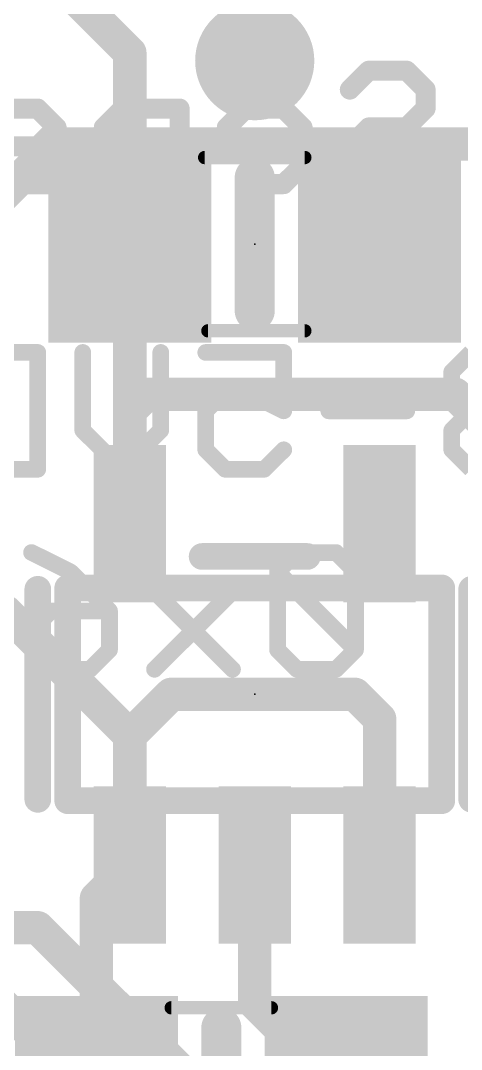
# Model space of a CAD drawing. Extents: x -0.1 to 25.5, y -0.1 to 17.9.
# Drawn here: x 6.35 to 9.7, y 6.06 to 13.9 of the extents above; entities that cross this region are included whole.
import ezdxf

# ---------------------------------------------------------------- set-up
doc = ezdxf.new("R2010")
doc.units = 0
for name, color, linetype in [('1', 12, 'CONTINUOUS'), ('16', 5, 'CONTINUOUS'), ('18', 110, 'CONTINUOUS'), ('21', 40, 'CONTINUOUS'), ('22', 6, 'CONTINUOUS'), ('23', 40, 'CONTINUOUS'), ('51', 253, 'CONTINUOUS')]:
    doc.layers.add(name, color=color, linetype=linetype)

# ---------------------------------------------------------------- blocks, each defined once
blk = doc.blocks.new('RECT')
blk.add_solid([(-0.5, -0.5), (0.5, -0.5), (-0.5, 0.5), (0.5, 0.5)])
blk = doc.blocks.new('ROUNDV')
at = {"const_width": 0.5}
blk.add_lwpolyline([(0, -0.25, 1), (0, 0.25, 1), (0, -0.25)], format="xyb", dxfattribs=at)

msp = doc.modelspace()

# ---------------------------------------------------------------- linework, layer by layer
at = {"layer": '1', "const_width": 0.254}
for points in [[(6.604, 14.224), (7.178, 13.65)], [(7.178, 13.65), (7.178, 12.192)], [(7.178, 12.192), (7.178, 10.922)], [(7.178, 10.922), (7.305, 11.049)], [(7.305, 11.049), (9.652, 11.049)], [(9.652, 11.049), (9.906, 10.795)], [(7.178, 10.922), (7.178, 10.0631)], [(5.054, 9.39), (6.236, 9.39)], [(6.236, 9.39), (7.178, 8.448)], [(7.493, 8.763), (7.178, 8.448)], [(8.89, 8.763), (7.493, 8.763)], [(9.078, 8.575), (8.89, 8.763)], [(9.078, 7.4629), (9.078, 8.575)], [(7.178, 8.448), (7.178, 7.4629)], [(7.178, 7.4629), (6.924, 7.2089)], [(8.128, 7.4629), (8.128, 6.411)], [(6.924, 7.2089), (6.924, 5.715)], [(8.824, 5.715), (8.128, 6.411)]]:
    msp.add_lwpolyline(points, dxfattribs=at)
at = {"layer": '1', "const_width": 0.127}
for points in [[(7.2415, 13.65, 1), (7.1145, 13.65)], [(7.1331, 13.6051, 1), (7.2229, 13.6949)], [(7.2415, 12.192, 1), (7.1145, 12.192)], [(7.1145, 12.192, 1), (7.2415, 12.192)], [(7.305, 11.1125, 1), (7.305, 10.9855)], [(7.3499, 11.0041, 1), (7.2601, 11.0939)], [(9.6969, 11.0939, 1), (9.6071, 11.0041)], [(9.652, 10.9855, 1), (9.652, 11.1125)], [(7.2415, 10.922, 1), (7.1145, 10.922)], [(7.1331, 10.9669, 1), (7.2229, 10.8771)], [(7.1145, 10.922, 1), (7.2415, 10.922)], [(7.1145, 10.0631, 1), (7.2415, 10.0631)], [(6.236, 9.3265, 1), (6.236, 9.4535)], [(7.493, 8.8265, 1), (7.493, 8.6995)], [(7.5379, 8.7181, 1), (7.4481, 8.8079)], [(8.9349, 8.8079, 1), (8.8451, 8.7181)], [(8.89, 8.6995, 1), (8.89, 8.8265)], [(9.1415, 8.575, 1), (9.0145, 8.575)], [(9.0331, 8.5301, 1), (9.1229, 8.6199)], [(7.2415, 8.448, 1), (7.1145, 8.448)], [(7.1331, 8.4929, 1), (7.2229, 8.4031)], [(7.1331, 8.4031, 1), (7.2229, 8.4929)], [(7.1145, 7.4629, 1), (7.2415, 7.4629)], [(7.2229, 7.418, 1), (7.1331, 7.5078)], [(8.1915, 7.4629, 1), (8.0645, 7.4629)], [(9.0145, 7.4629, 1), (9.1415, 7.4629)], [(6.9875, 7.2089, 1), (6.8605, 7.2089)], [(6.8791, 7.2538, 1), (6.9689, 7.164)], [(8.1729, 6.4559, 1), (8.0831, 6.3661)], [(8.0645, 6.411, 1), (8.1915, 6.411)]]:
    msp.add_lwpolyline(points, format="xyb", dxfattribs=at)
at = {"layer": '16', "const_width": 0.254}
for points in [[(6.604, 12.954), (3.81, 10.16)], [(20.613, 12.954), (6.604, 12.954)], [(6.477, 6.985), (3.3252, 6.985)], [(7.62, 5.842), (6.477, 6.985)], [(6.1819, 6.4262), (7.2741, 5.334)]]:
    msp.add_lwpolyline(points, dxfattribs=at)
at = {"layer": '16', "const_width": 0.127}
for points in [[(6.604, 13.0175, 1), (6.604, 12.8905)], [(6.6489, 12.9091, 1), (6.5591, 12.9989)], [(6.5219, 7.0299, 1), (6.4321, 6.9401)], [(6.477, 6.9215, 1), (6.477, 7.0485)]]:
    msp.add_lwpolyline(points, format="xyb", dxfattribs=at)
at = {"layer": '21'}
for points, const_width in [([(8.128, 12.7), (8.128, 11.684)], 0.3048), ([(7.728, 9.813), (8.528, 9.813)], 0.2032), ([(6.478, 9.563), (6.478, 7.963)], 0.2032), ([(9.778, 9.563), (9.778, 7.963)], 0.2032), ([(7.874, 6.223), (7.874, 5.207)], 0.3048)]:
    msp.add_lwpolyline(points, dxfattribs=dict(at, const_width=const_width))
for points, const_width in [([(8.2042, 12.7, 1), (8.0518, 12.7)], 0.1524), ([(8.0518, 11.684, 1), (8.2042, 11.684)], 0.1524), ([(7.728, 9.8638, 1), (7.728, 9.7622)], 0.1016), ([(8.528, 9.7622, 1), (8.528, 9.8638)], 0.1016), ([(6.5288, 9.563, 1), (6.4272, 9.563)], 0.1016), ([(9.8288, 9.563, 1), (9.7272, 9.563)], 0.1016), ([(6.4272, 7.963, 1), (6.5288, 7.963)], 0.1016), ([(9.7272, 7.963, 1), (9.8288, 7.963)], 0.1016), ([(7.9502, 6.223, 1), (7.7978, 6.223)], 0.1524)]:
    msp.add_lwpolyline(points, format="xyb", dxfattribs=dict(at, const_width=const_width))
at = {"layer": '22'}
for points, const_width in [([(8.8512, 13.3695), (8.9953, 13.5135)], 0.1524), ([(8.9953, 13.5135), (9.2834, 13.5135)], 0.1524), ([(9.2834, 13.5135), (9.4275, 13.3695)], 0.1524), ([(9.4275, 13.3695), (9.4275, 13.2254)], 0.1524), ([(6.4768, 13.2254), (6.0447, 13.2254)], 0.1524), ([(6.6209, 13.0814), (6.4768, 13.2254)], 0.1524), ([(7.1242, 13.2254), (6.9802, 13.0814)], 0.1524), ([(7.5564, 13.2254), (7.1242, 13.2254)], 0.1524), ([(7.5564, 12.6492), (7.5564, 13.2254)], 0.1524), ([(8.0598, 13.2254), (7.9157, 13.0814)], 0.1524), ([(8.3479, 13.2254), (8.0598, 13.2254)], 0.1524), ([(8.4919, 13.0814), (8.3479, 13.2254)], 0.1524), ([(9.4275, 13.2254), (9.2834, 13.0814)], 0.1524), ([(6.4768, 12.9373), (6.6209, 13.0814)], 0.1524), ([(6.9802, 13.0814), (6.9802, 12.6492)], 0.1524), ([(7.9157, 13.0814), (7.9157, 12.9373)], 0.1524), ([(8.4919, 12.7933), (8.4919, 13.0814)], 0.1524), ([(8.9953, 13.0814), (8.8512, 12.9373)], 0.1524), ([(9.2834, 13.0814), (8.9953, 13.0814)], 0.1524), ([(6.1887, 12.9373), (6.4768, 12.9373)], 0.1524), ([(7.9157, 12.9373), (8.4919, 12.9373)], 0.1524), ([(8.8512, 12.9373), (8.8512, 12.7933)], 0.1524), ([(8.3479, 12.6492), (8.4919, 12.7933)], 0.1524), ([(8.8512, 12.7933), (8.9953, 12.6492)], 0.1524), ([(9.2834, 12.6492), (9.4275, 12.7933)], 0.1524), ([(6.6209, 12.6492), (6.1887, 12.6492)], 0.1524), ([(8.0598, 12.6492), (8.3479, 12.6492)], 0.1524), ([(8.9953, 12.6492), (9.2834, 12.6492)], 0.1524), ([(6.0328, 11.3673), (6.4777, 11.3673)], 0.127), ([(6.4777, 11.3673), (6.4777, 10.4775)], 0.127), ([(6.82, 10.7741), (6.82, 11.3673)], 0.127), ([(7.4132, 11.3673), (7.4132, 10.7741)], 0.127), ([(7.7555, 11.3673), (8.3487, 11.3673)], 0.127), ([(8.3487, 11.3673), (8.3487, 10.9224)], 0.127), ([(9.7749, 11.3673), (9.6266, 11.219)], 0.127), ([(9.6266, 11.219), (9.6266, 11.0707)], 0.127), ([(7.9038, 11.0707), (7.7555, 10.9224)], 0.127), ([(8.0521, 11.0707), (7.9038, 11.0707)], 0.127), ([(8.3487, 10.9224), (8.0521, 11.0707)], 0.127), ([(9.6266, 11.0707), (9.7749, 10.9224)], 0.127), ([(7.7555, 10.9224), (7.7555, 10.6258)], 0.127), ([(9.2842, 10.9224), (8.6911, 10.9224)], 0.127), ([(9.7749, 10.9224), (9.6266, 10.7741)], 0.127), ([(7.1166, 10.4775), (6.82, 10.7741)], 0.127), ([(7.4132, 10.7741), (7.1166, 10.4775)], 0.127), ([(9.6266, 10.7741), (9.6266, 10.6258)], 0.127), ([(7.7555, 10.6258), (7.9038, 10.4775)], 0.127), ([(8.2004, 10.4775), (8.3487, 10.6258)], 0.127), ([(9.6266, 10.6258), (9.7749, 10.4775)], 0.127), ([(6.4777, 10.4775), (6.0328, 10.4775)], 0.127), ([(7.9038, 10.4775), (8.2004, 10.4775)], 0.127), ([(6.4302, 9.8433), (6.7268, 9.695)], 0.127), ([(8.4496, 9.8433), (8.3013, 9.695)], 0.127), ([(8.7461, 9.8433), (8.4496, 9.8433)], 0.127), ([(8.8944, 9.695), (8.7461, 9.8433)], 0.127), ([(6.7268, 9.695), (7.0234, 9.3984)], 0.127), ([(8.3013, 9.695), (8.3013, 9.1018)], 0.127), ([(8.8944, 9.1018), (8.3013, 9.695)], 0.127), ([(8.8944, 9.1018), (8.8944, 9.695)], 0.127), ([(7.9589, 9.5467), (7.3657, 8.9535)], 0.127), ([(7.9589, 8.9535), (7.3657, 9.5467)], 0.127), ([(6.4302, 9.2501), (6.5785, 9.3984)], 0.127), ([(6.5785, 9.3984), (7.0234, 9.3984)], 0.127), ([(7.0234, 9.3984), (7.0234, 9.1018)], 0.127), ([(6.4302, 9.1018), (6.4302, 9.2501)], 0.127), ([(6.5785, 8.9535), (6.4302, 9.1018)], 0.127), ([(7.0234, 9.1018), (6.8751, 8.9535)], 0.127), ([(8.3013, 9.1018), (8.4496, 8.9535)], 0.127), ([(8.7461, 8.9535), (8.8944, 9.1018)], 0.127), ([(6.8751, 8.9535), (6.5785, 8.9535)], 0.127), ([(8.4496, 8.9535), (8.7461, 8.9535)], 0.127)]:
    msp.add_lwpolyline(points, dxfattribs=dict(at, const_width=const_width))
for points, const_width in [([(8.9953, 13.5516, 1), (8.9953, 13.4754)], 0.0762), ([(9.0222, 13.4866, 1), (8.9683, 13.5405)], 0.0762), ([(9.3103, 13.5405, 1), (9.2565, 13.4866)], 0.0762), ([(9.2834, 13.4754, 1), (9.2834, 13.5516)], 0.0762), ([(8.8243, 13.3964, 1), (8.8782, 13.3425)], 0.0762), ([(9.4656, 13.3695, 1), (9.3894, 13.3695)], 0.0762), ([(9.4005, 13.3425, 1), (9.4544, 13.3964)], 0.0762), ([(6.5038, 13.2524, 1), (6.4499, 13.1985)], 0.0762), ([(6.4768, 13.1873, 1), (6.4768, 13.2635)], 0.0762), ([(7.1242, 13.2635, 1), (7.1242, 13.1873)], 0.0762), ([(7.1512, 13.1985, 1), (7.0973, 13.2524)], 0.0762), ([(7.5945, 13.2254, 1), (7.5183, 13.2254)], 0.0762), ([(7.5564, 13.1873, 1), (7.5564, 13.2635)], 0.0762), ([(8.0598, 13.2635, 1), (8.0598, 13.1873)], 0.0762), ([(8.0867, 13.1985, 1), (8.0328, 13.2524)], 0.0762), ([(8.3748, 13.2524, 1), (8.3209, 13.1985)], 0.0762), ([(8.3479, 13.1873, 1), (8.3479, 13.2635)], 0.0762), ([(9.3894, 13.2254, 1), (9.4656, 13.2254)], 0.0762), ([(9.4544, 13.1985, 1), (9.4005, 13.2524)], 0.0762), ([(6.6478, 13.0544, 1), (6.594, 13.1083)], 0.0762), ([(6.594, 13.0544, 1), (6.6478, 13.1083)], 0.0762), ([(6.9532, 13.1083, 1), (7.0071, 13.0544)], 0.0762), ([(7.0183, 13.0814, 1), (6.9421, 13.0814)], 0.0762), ([(7.9538, 13.0814, 1), (7.8776, 13.0814)], 0.0762), ([(7.8888, 13.1083, 1), (7.9427, 13.0544)], 0.0762), ([(8.53, 13.0814, 1), (8.4538, 13.0814)], 0.0762), ([(8.465, 13.0544, 1), (8.5189, 13.1083)], 0.0762), ([(8.9953, 13.1195, 1), (8.9953, 13.0433)], 0.0762), ([(9.0222, 13.0544, 1), (8.9683, 13.1083)], 0.0762), ([(9.2565, 13.1083, 1), (9.3103, 13.0544)], 0.0762), ([(9.2834, 13.0433, 1), (9.2834, 13.1195)], 0.0762), ([(6.4768, 12.8992, 1), (6.4768, 12.9754)], 0.0762), ([(7.9157, 12.9754, 1), (7.9157, 12.8992)], 0.0762), ([(8.4919, 12.8992, 1), (8.4919, 12.9754)], 0.0762), ([(8.8893, 12.9373, 1), (8.8131, 12.9373)], 0.0762), ([(6.4499, 12.9643, 1), (6.5038, 12.9104)], 0.0762), ([(7.8776, 12.9373, 1), (7.9538, 12.9373)], 0.0762), ([(8.8243, 12.9643, 1), (8.8782, 12.9104)], 0.0762), ([(8.5189, 12.7663, 1), (8.465, 12.8202)], 0.0762), ([(8.8782, 12.8202, 1), (8.8243, 12.7663)], 0.0762), ([(9.4544, 12.7663, 1), (9.4005, 12.8202)], 0.0762), ([(8.4538, 12.7933, 1), (8.53, 12.7933)], 0.0762), ([(8.8131, 12.7933, 1), (8.8893, 12.7933)], 0.0762), ([(6.6209, 12.6111, 1), (6.6209, 12.6873)], 0.0762), ([(8.0598, 12.6873, 1), (8.0598, 12.6111)], 0.0762), ([(8.3209, 12.6761, 1), (8.3748, 12.6223)], 0.0762), ([(8.3479, 12.6111, 1), (8.3479, 12.6873)], 0.0762), ([(8.9953, 12.6873, 1), (8.9953, 12.6111)], 0.0762), ([(8.9683, 12.6223, 1), (9.0222, 12.6761)], 0.0762), ([(9.2565, 12.6761, 1), (9.3103, 12.6223)], 0.0762), ([(9.2834, 12.6111, 1), (9.2834, 12.6873)], 0.0762), ([(6.9421, 12.6492, 1), (7.0183, 12.6492)], 0.0762), ([(7.5183, 12.6492, 1), (7.5945, 12.6492)], 0.0762), ([(6.5094, 11.3673, 1), (6.4459, 11.3673)], 0.0635), ([(6.4777, 11.3355, 1), (6.4777, 11.399)], 0.0635), ([(6.8518, 11.3673, 1), (6.7883, 11.3673)], 0.0635), ([(7.4449, 11.3673, 1), (7.3814, 11.3673)], 0.0635), ([(7.7555, 11.399, 1), (7.7555, 11.3355)], 0.0635), ([(8.3805, 11.3673, 1), (8.317, 11.3673)], 0.0635), ([(8.3487, 11.3355, 1), (8.3487, 11.399)], 0.0635), ([(9.6583, 11.219, 1), (9.5948, 11.219)], 0.0635), ([(9.6041, 11.2414, 1), (9.649, 11.1965)], 0.0635), ([(7.9038, 11.1024, 1), (7.9038, 11.0389)], 0.0635), ([(7.9263, 11.0482, 1), (7.8814, 11.0931)], 0.0635), ([(8.0663, 11.0991, 1), (8.0379, 11.0423)], 0.0635), ([(8.0521, 11.0389, 1), (8.0521, 11.1024)], 0.0635), ([(9.649, 11.0931, 1), (9.6041, 11.0482)], 0.0635), ([(9.5948, 11.0707, 1), (9.6583, 11.0707)], 0.0635), ([(7.7873, 10.9224, 1), (7.7238, 10.9224)], 0.0635), ([(7.7331, 10.9448, 1), (7.778, 10.8999)], 0.0635), ([(8.3345, 10.894, 1), (8.3629, 10.9508)], 0.0635), ([(8.6911, 10.9541, 1), (8.6911, 10.8906)], 0.0635), ([(9.2842, 10.8906, 1), (9.2842, 10.9541)], 0.0635), ([(8.317, 10.9224, 1), (8.3805, 10.9224)], 0.0635), ([(6.8425, 10.7965, 1), (6.7976, 10.7516)], 0.0635), ([(7.4356, 10.7516, 1), (7.3907, 10.7965)], 0.0635), ([(9.6583, 10.7741, 1), (9.5948, 10.7741)], 0.0635), ([(9.6041, 10.7965, 1), (9.649, 10.7516)], 0.0635), ([(6.7883, 10.7741, 1), (6.8518, 10.7741)], 0.0635), ([(7.3814, 10.7741, 1), (7.4449, 10.7741)], 0.0635), ([(7.778, 10.6482, 1), (7.7331, 10.6033)], 0.0635), ([(8.3712, 10.6033, 1), (8.3263, 10.6482)], 0.0635), ([(9.649, 10.6482, 1), (9.6041, 10.6033)], 0.0635), ([(7.7238, 10.6258, 1), (7.7873, 10.6258)], 0.0635), ([(9.5948, 10.6258, 1), (9.6583, 10.6258)], 0.0635), ([(6.4459, 10.4775, 1), (6.5094, 10.4775)], 0.0635), ([(6.4777, 10.4458, 1), (6.4777, 10.5093)], 0.0635), ([(7.0942, 10.5, 1), (7.1391, 10.455)], 0.0635), ([(7.0942, 10.455, 1), (7.1391, 10.5)], 0.0635), ([(7.9038, 10.5093, 1), (7.9038, 10.4458)], 0.0635), ([(7.8814, 10.455, 1), (7.9263, 10.5)], 0.0635), ([(8.178, 10.5, 1), (8.2229, 10.455)], 0.0635), ([(8.2004, 10.4458, 1), (8.2004, 10.5093)], 0.0635), ([(6.4444, 9.8717, 1), (6.416, 9.8149)], 0.0635), ([(8.4496, 9.875, 1), (8.4496, 9.8115)], 0.0635), ([(8.472, 9.8208, 1), (8.4271, 9.8657)], 0.0635), ([(8.7686, 9.8657, 1), (8.7237, 9.8208)], 0.0635), ([(8.7461, 9.8115, 1), (8.7461, 9.875)], 0.0635), ([(6.7493, 9.7174, 1), (6.7044, 9.6725)], 0.0635), ([(6.7126, 9.6666, 1), (6.741, 9.7234)], 0.0635), ([(8.333, 9.695, 1), (8.2695, 9.695)], 0.0635), ([(8.3237, 9.7174, 1), (8.2788, 9.6725)], 0.0635), ([(8.2788, 9.7174, 1), (8.3237, 9.6725)], 0.0635), ([(8.9262, 9.695, 1), (8.8627, 9.695)], 0.0635), ([(8.872, 9.6725, 1), (8.9169, 9.7174)], 0.0635), ([(7.3882, 9.5691, 1), (7.3433, 9.5242)], 0.0635), ([(7.9814, 9.5242, 1), (7.9365, 9.5691)], 0.0635), ([(6.5785, 9.4301, 1), (6.5785, 9.3666)], 0.0635), ([(6.601, 9.3759, 1), (6.5561, 9.4208)], 0.0635), ([(7.0551, 9.3984, 1), (6.9916, 9.3984)], 0.0635), ([(7.0009, 9.3759, 1), (7.0458, 9.4208)], 0.0635), ([(7.0234, 9.3666, 1), (7.0234, 9.4301)], 0.0635), ([(6.462, 9.2501, 1), (6.3985, 9.2501)], 0.0635), ([(6.4078, 9.2725, 1), (6.4527, 9.2276)], 0.0635), ([(6.4527, 9.1242, 1), (6.4078, 9.0793)], 0.0635), ([(6.3985, 9.1018, 1), (6.462, 9.1018)], 0.0635), ([(6.9916, 9.1018, 1), (7.0551, 9.1018)], 0.0635), ([(7.0458, 9.0793, 1), (7.0009, 9.1242)], 0.0635), ([(8.3237, 9.1242, 1), (8.2788, 9.0793)], 0.0635), ([(8.2695, 9.1018, 1), (8.333, 9.1018)], 0.0635), ([(8.8627, 9.1018, 1), (8.9262, 9.1018)], 0.0635), ([(8.9169, 9.0793, 1), (8.872, 9.1242)], 0.0635), ([(8.872, 9.0793, 1), (8.9169, 9.1242)], 0.0635), ([(6.5785, 8.9853, 1), (6.5785, 8.9217)], 0.0635), ([(6.8751, 8.9217, 1), (6.8751, 8.9853)], 0.0635), ([(8.4496, 8.9853, 1), (8.4496, 8.9217)], 0.0635), ([(8.7461, 8.9217, 1), (8.7461, 8.9853)], 0.0635), ([(6.5561, 8.931, 1), (6.601, 8.976)], 0.0635), ([(6.8527, 8.976, 1), (6.8976, 8.931)], 0.0635), ([(7.3433, 8.976, 1), (7.3882, 8.931)], 0.0635), ([(7.9365, 8.931, 1), (7.9814, 8.976)], 0.0635), ([(8.4271, 8.931, 1), (8.472, 8.976)], 0.0635), ([(8.7237, 8.976, 1), (8.7686, 8.931)], 0.0635)]:
    msp.add_lwpolyline(points, format="xyb", dxfattribs=dict(at, const_width=const_width))
at = {"layer": '23'}
for p in [(8.128, 12.192), (8.128, 8.763)]:
    msp.add_point(p, dxfattribs=at)
at = {"layer": '51'}
for points, const_width in [([(7.747, 12.852), (8.509, 12.852)], 0.1016), ([(7.772, 11.532), (8.509, 11.532)], 0.1016), ([(6.7056, 7.9526), (6.7056, 9.5734)], 0.2032), ([(6.7056, 9.5734), (9.5504, 9.5734)], 0.2032), ([(9.5504, 9.5734), (9.5504, 7.9526)], 0.2032), ([(9.5504, 7.9526), (6.7056, 7.9526)], 0.2032), ([(7.493, 6.375), (8.255, 6.375)], 0.1016)]:
    msp.add_lwpolyline(points, dxfattribs=dict(at, const_width=const_width))
for points, const_width in [([(7.747, 12.8774, 1), (7.747, 12.8266)], 0.0508), ([(8.509, 12.8266, 1), (8.509, 12.8774)], 0.0508), ([(7.772, 11.5574, 1), (7.772, 11.5066)], 0.0508), ([(8.509, 11.5066, 1), (8.509, 11.5574)], 0.0508), ([(6.7564, 9.5734, 1), (6.6548, 9.5734)], 0.1016), ([(6.7056, 9.6242, 1), (6.7056, 9.5226)], 0.1016), ([(9.6012, 9.5734, 1), (9.4996, 9.5734)], 0.1016), ([(9.5504, 9.5226, 1), (9.5504, 9.6242)], 0.1016), ([(6.7056, 8.0034, 1), (6.7056, 7.9018)], 0.1016), ([(6.6548, 7.9526, 1), (6.7564, 7.9526)], 0.1016), ([(9.4996, 7.9526, 1), (9.6012, 7.9526)], 0.1016), ([(9.5504, 7.9018, 1), (9.5504, 8.0034)], 0.1016), ([(7.493, 6.4004, 1), (7.493, 6.3496)], 0.0508), ([(8.255, 6.3496, 1), (8.255, 6.4004)], 0.0508)]:
    msp.add_lwpolyline(points, format="xyb", dxfattribs=dict(at, const_width=const_width))

# ---------------------------------------------------------------- block references
at = {"layer": '1'}
for p, xscale, yscale in [((7.178, 12.192), 1.24, 1.5), ((9.078, 12.192), 1.24, 1.5), ((7.178, 10.0631), 0.55, 1.2), ((9.078, 10.0631), 0.55, 1.2), ((7.178, 7.4629), 0.55, 1.2), ((8.128, 7.4629), 0.55, 1.2), ((9.078, 7.4629), 0.55, 1.2), ((6.924, 5.715), 1.24, 1.5), ((8.824, 5.715), 1.24, 1.5)]:
    msp.add_blockref('RECT', p, dxfattribs=dict(at, xscale=xscale, yscale=yscale))
at = {"layer": '18', "xscale": 0.9064, "yscale": 0.9064}
msp.add_blockref('ROUNDV', (8.128, 13.589), dxfattribs=at)
msp.add_blockref('ROUNDV', (8.128, 13.589), dxfattribs=at)
at = {"layer": '51'}
for p, xscale, yscale in [((7.4108, 12.1932), 0.7501, 1.4501), ((8.8587, 12.1932), 0.7501, 1.4501), ((7.178, 9.938), 0.5, 0.65), ((9.078, 9.938), 0.5, 0.65), ((7.178, 7.588), 0.5, 0.65), ((8.128, 7.588), 0.5, 0.65), ((9.078, 7.588), 0.5, 0.65), ((7.1569, 5.7161), 0.7501, 1.4501), ((8.6047, 5.7161), 0.7501, 1.4501)]:
    msp.add_blockref('RECT', p, dxfattribs=dict(at, xscale=xscale, yscale=yscale))

doc.saveas('drawing.dxf')
